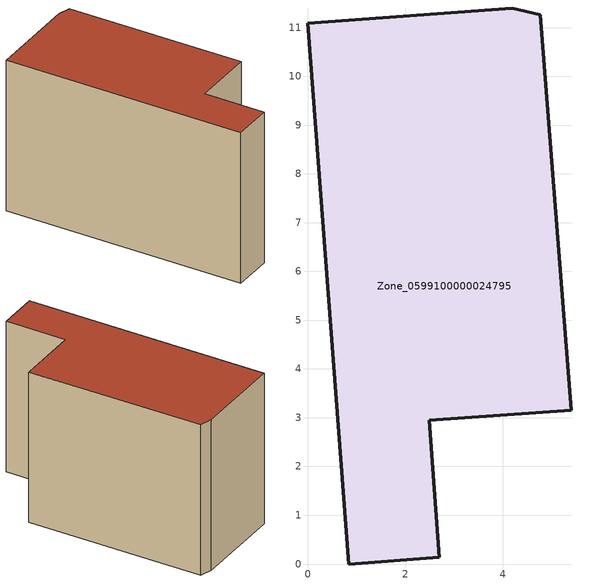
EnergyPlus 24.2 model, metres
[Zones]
Zone_0599100000024795
 floor ground (C_G): 4.19,11.4 4.76,11.26 5.4,3.15 2.49,2.94 2.7,0.14 0.84,0 0,11.09 z0
 wall outside (C_F): 0.84,0 2.7,0.14 2.49,2.94 5.4,3.15 4.76,11.26 4.19,11.4 0,11.09 0.84,0 z0:7.2
 roof outside (C_R): 4.76,11.26 4.19,11.4 0,11.09 0.84,0 2.7,0.14 2.49,2.94 5.4,3.15 z7.2
[BUILDING]
Pand.0599100000024795: North Axis=0; Terrain=City; Loads Convergence Tolerance Value=0.04; Temperature Convergence Tolerance Value=0.4; Solar Distribution=FullExterior; Maximum Number of Warmup Days=25; Minimum Number of Warmup Days=1
[Site:Location]
Rotterdam.The.Hague.AP_ZH_NLD Design_Conditions: Latitude=51.96; Longitude=4.45; Time Zone=1; Elevation=-4.5
[SITE:GROUNDTEMPERATURE:BUILDINGSURFACE]
18, 18, 18, 18, 18, 18, 18, 18, 18, 18, 18, 18
[MATERIAL] Thermal Absorptance=0.9; Solar Absorptance=0.7; Visible Absorptance=0.7
Name | Roughness | Thickness | Conductivity | Density | Specific Heat
G.TC.1946 | MediumSmooth | 0.15 | 1 | 540 | 1210
F.TC.1946 | Rough | 0.3 | 0.857143 | 1920 | 840
R.TC.1946 | MediumRough | 0.2 | 0.909091 | 1500 | 1000
[CONSTRUCTION]
C_G: G.TC.1946
C_F: F.TC.1946
C_R: R.TC.1946
[ZONE]
Zone_0599100000024795: Type=1; Multiplier=1; Ceiling Height=Autocalculate; Volume=Autocalculate; Floor Area=autocalculate; Part of Total Floor Area=Yes
[ZONEINFILTRATION:DESIGNFLOWRATE]
Infil_Zone_0599100000024795: Zone or ZoneList or Space or SpaceList=Zone_0599100000024795; Schedule=AlwaysOn; Design Flow Rate Calculation Method=Flow/Area; Flow Rate per Floor Area=0.003; Constant Term Coefficient=1; Temperature Term Coefficient=0; Velocity Term Coefficient=0; Velocity Squared Term Coefficient=0
[HVACTEMPLATE:ZONE:IDEALLOADSAIRSYSTEM]
Zone_0599100000024795: Maximum Heating Supply Air Temperature=50; Minimum Cooling Supply Air Temperature=13; Maximum Heating Supply Air Humidity Ratio=0.0156; Minimum Cooling Supply Air Humidity Ratio=0.0077; Heating Limit=NoLimit; Cooling Limit=NoLimit; Dehumidification Control Type=ConstantSensibleHeatRatio; Cooling Sensible Heat Ratio=0.7; Dehumidification Setpoint=60; Humidification Control Type=None; Humidification Setpoint=30; Outdoor Air Method=None; Outdoor Air Flow Rate per Person=0.00944; Outdoor Air Flow Rate per Zone Floor Area=0; Outdoor Air Flow Rate per Zone=0; Demand Controlled Ventilation Type=None; Outdoor Air Economizer Type=NoEconomizer; Heat Recovery Type=None; Sensible Heat Recovery Effectiveness=0.7; Latent Heat Recovery Effectiveness=0.65
[ZONECONTROL:THERMOSTAT]
ThermostatControl_Zone_0599100000024795: Zone or ZoneList=Zone_0599100000024795; Control Type Schedule=DualSetpointControlType; Control 1=Thermostat_Zone_0599100000024795; Temperature Difference Between Cutout And Setpoint=0
[THERMOSTATSETPOINT:DUALSETPOINT]
Thermostat_Zone_0599100000024795: Heating Setpoint Temperature Schedule=HeatingSetpoint_Zone_0599100000024795; Cooling Setpoint Temperature Schedule=CoolingSetpoint_Zone_0599100000024795
[SCHEDULE:COMPACT]
HeatingSetpoint_Zone_0599100000024795: Through: 12/31, For: AllDays, Until: 24:00, 21
CoolingSetpoint_Zone_0599100000024795: Through: 12/31, For: AllDays, Until: 24:00, 24
DualSetpointControlType: Through: 12/31, For: AllDays, Until: 24:00, 4
AlwaysOn: Through: 12/31, For: AllDays, Until: 24:00, 1
